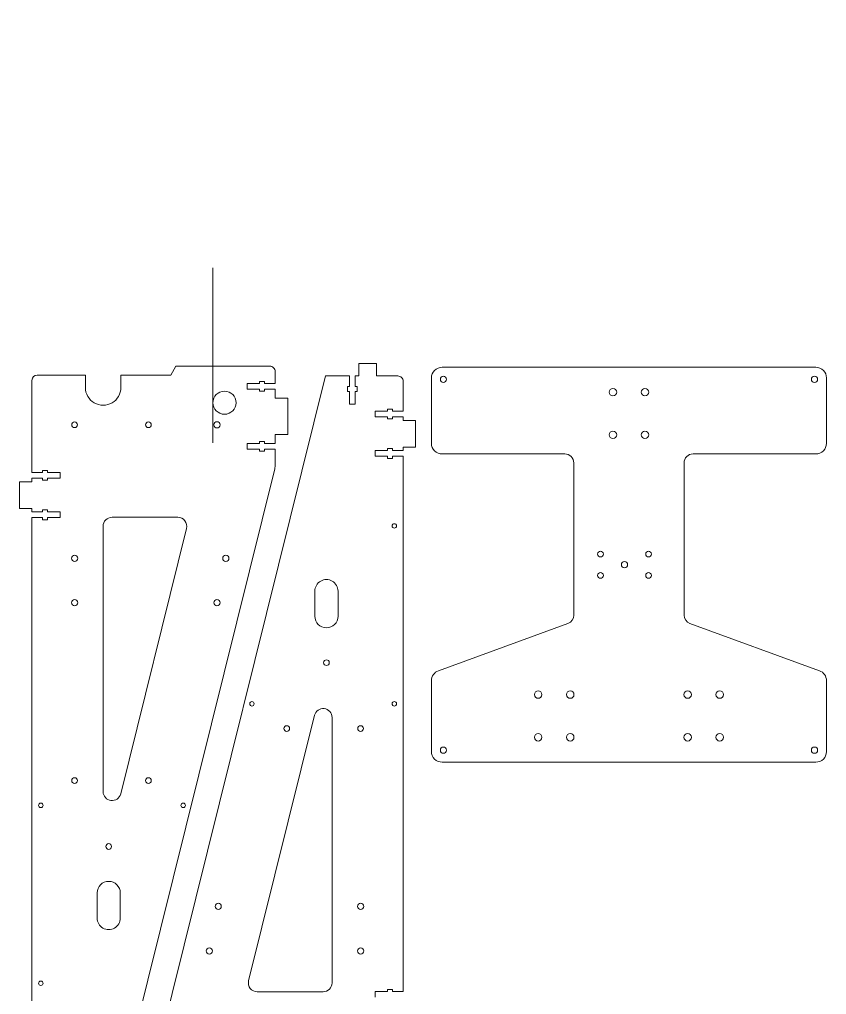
# Model space of a CAD drawing. Header units: millimetres. Extents: x -297 to 156, y -413 to 413.
# Drawn here: x -297 to 156, y -135 to 413 of the extents above; entities that cross this region are included whole.
import ezdxf

# ---------------------------------------------------------------- set-up
doc = ezdxf.new("R2010")
doc.units = ezdxf.units.MM
doc.header["$MEASUREMENT"] = 0
doc.layers.add('Layer 1', color=7, linetype='Continuous')

msp = doc.modelspace()

# ---------------------------------------------------------------- linework, layer by layer
at = {"layer": 'Layer 1', "lineweight": 9}
for points, knots in [([(-188.6184, 197.6033), (-188.6184, 194.0135), (-185.7083, 191.1034), (-182.1184, 191.1033), (-182.1184, 191.1033), (-178.5286, 191.1033), (-175.6184, 194.0135), (-175.6184, 197.6033), (-175.6184, 197.6033), (-175.6184, 201.1932), (-178.5285, 204.1033), (-182.1184, 204.1033), (-182.1184, 204.1033), (-185.7082, 204.1034), (-188.6184, 201.1932), (-188.6184, 197.6034), (-188.6184, 89.9094), (-188.6184, 412.9913), (-188.6184, 197.6033)], [0, 0, 0, 0, 0.2, 0.2, 0.2, 0.2, 0.4, 0.4, 0.4, 0.4, 0.6, 0.6, 0.6, 0.6, 1, 1, 1, 1.0001, 1.0001, 1.0001, 1.0001]), ([(-153.6146, 215.1585), (-153.6146, 215.9542), (-153.9307, 216.7172), (-154.4933, 217.2798), (-154.4933, 217.2798), (-155.0559, 217.8424), (-155.819, 218.1585), (-156.6146, 218.1585)], [0, 0, 0, 0, 0.33333333, 0.33333333, 0.33333333, 0.33333333, 1, 1, 1, 1]), ([(-59.831, 217.5115), (-61.4223, 217.5115), (-62.9485, 216.8794), (-64.0737, 215.7542), (-64.0737, 215.7542), (-65.1989, 214.629), (-65.831, 213.1028), (-65.831, 211.5115)], [0, 0, 0, 0, 0.33333333, 0.33333333, 0.33333333, 0.33333333, 1, 1, 1, 1]), ([(156.169, 211.5115), (156.169, 213.1028), (155.5368, 214.629), (154.4116, 215.7542), (154.4116, 215.7542), (153.2864, 216.8794), (151.7603, 217.5115), (150.169, 217.5115)], [0, 0, 0, 0, 0.33333333, 0.33333333, 0.33333333, 0.33333333, 1, 1, 1, 1]), ([(-81.699, 209.6329), (-81.699, 210.4285), (-82.015, 211.1916), (-82.5776, 211.7542), (-82.5776, 211.7542), (-83.1403, 212.3168), (-83.9033, 212.6329), (-84.699, 212.6329)], [0, 0, 0, 0, 0.33333333, 0.33333333, 0.33333333, 0.33333333, 1, 1, 1, 1]), ([(-57.331, 210.7615), (-57.331, 211.728), (-58.1145, 212.5115), (-59.081, 212.5115), (-59.081, 212.5115), (-60.0475, 212.5115), (-60.831, 211.728), (-60.831, 210.7615), (-60.831, 210.7615), (-60.831, 209.795), (-60.0475, 209.0115), (-59.081, 209.0115), (-59.081, 209.0115), (-58.1145, 209.0115), (-57.331, 209.795), (-57.331, 210.7615)], [0, 0, 0, 0, 0.2, 0.2, 0.2, 0.2, 0.4, 0.4, 0.4, 0.4, 0.6, 0.6, 0.6, 0.6, 1, 1, 1, 1]), ([(151.169, 210.7615), (151.169, 211.728), (150.3855, 212.5115), (149.419, 212.5115), (149.419, 212.5115), (148.4525, 212.5115), (147.669, 211.728), (147.669, 210.7615), (147.669, 210.7615), (147.669, 209.795), (148.4525, 209.0115), (149.419, 209.0115), (149.419, 209.0115), (150.3855, 209.0115), (151.169, 209.795), (151.169, 210.7615)], [0, 0, 0, 0, 0.2, 0.2, 0.2, 0.2, 0.4, 0.4, 0.4, 0.4, 0.6, 0.6, 0.6, 0.6, 1, 1, 1, 1]), ([(-260.3146, 206.1585), (-260.3146, 202.5859), (-258.4086, 199.2846), (-255.3146, 197.4983), (-255.3146, 197.4983), (-252.2206, 195.7119), (-248.4086, 195.7119), (-245.3146, 197.4983), (-245.3146, 197.4983), (-242.2206, 199.2846), (-240.3146, 202.5859), (-240.3146, 206.1585)], [0, 0, 0, 0, 0.25, 0.25, 0.25, 0.25, 0.5, 0.5, 0.5, 0.5, 1, 1, 1, 1]), ([(38.269, 203.5115), (38.269, 204.6713), (37.3288, 205.6115), (36.169, 205.6115), (36.169, 205.6115), (35.0092, 205.6115), (34.069, 204.6713), (34.069, 203.5115), (34.069, 203.5115), (34.069, 202.3517), (35.0092, 201.4115), (36.169, 201.4115), (36.169, 201.4115), (37.3288, 201.4115), (38.269, 202.3517), (38.269, 203.5115)], [0, 0, 0, 0, 0.2, 0.2, 0.2, 0.2, 0.4, 0.4, 0.4, 0.4, 0.6, 0.6, 0.6, 0.6, 1, 1, 1, 1]), ([(56.269, 203.5115), (56.269, 204.6713), (55.3288, 205.6115), (54.169, 205.6115), (54.169, 205.6115), (53.0092, 205.6115), (52.069, 204.6713), (52.069, 203.5115), (52.069, 203.5115), (52.069, 202.3517), (53.0092, 201.4115), (54.169, 201.4115), (54.169, 201.4115), (55.3288, 201.4115), (56.269, 202.3517), (56.269, 203.5115)], [0, 0, 0, 0, 0.2, 0.2, 0.2, 0.2, 0.4, 0.4, 0.4, 0.4, 0.6, 0.6, 0.6, 0.6, 1, 1, 1, 1]), ([(-267.9646, 185.1585), (-267.9646, 184.2749), (-267.2483, 183.5585), (-266.3646, 183.5585), (-266.3646, 183.5585), (-265.481, 183.5585), (-264.7646, 184.2749), (-264.7646, 185.1585), (-264.7646, 185.1585), (-264.7646, 186.0422), (-265.481, 186.7585), (-266.3646, 186.7585), (-266.3646, 186.7585), (-267.2483, 186.7585), (-267.9646, 186.0422), (-267.9646, 185.1585)], [0, 0, 0, 0, 0.2, 0.2, 0.2, 0.2, 0.4, 0.4, 0.4, 0.4, 0.6, 0.6, 0.6, 0.6, 1, 1, 1, 1]), ([(-226.4646, 185.1585), (-226.4646, 184.2749), (-225.7483, 183.5585), (-224.8646, 183.5585), (-224.8646, 183.5585), (-223.981, 183.5585), (-223.2646, 184.2749), (-223.2646, 185.1585), (-223.2646, 185.1585), (-223.2646, 186.0422), (-223.981, 186.7585), (-224.8646, 186.7585), (-224.8646, 186.7585), (-225.7483, 186.7585), (-226.4646, 186.0422), (-226.4646, 185.1585)], [0, 0, 0, 0, 0.2, 0.2, 0.2, 0.2, 0.4, 0.4, 0.4, 0.4, 0.6, 0.6, 0.6, 0.6, 1, 1, 1, 1]), ([(-188.1146, 185.1585), (-188.1146, 184.192), (-187.3311, 183.4085), (-186.3646, 183.4085), (-186.3646, 183.4085), (-185.3981, 183.4085), (-184.6146, 184.192), (-184.6146, 185.1585), (-184.6146, 185.1585), (-184.6146, 186.125), (-185.3981, 186.9085), (-186.3646, 186.9085), (-186.3646, 186.9085), (-187.3311, 186.9085), (-188.1146, 186.125), (-188.1146, 185.1585)], [0, 0, 0, 0, 0.2, 0.2, 0.2, 0.2, 0.4, 0.4, 0.4, 0.4, 0.6, 0.6, 0.6, 0.6, 1, 1, 1, 1]), ([(38.269, 179.5115), (38.269, 180.6713), (37.3288, 181.6115), (36.169, 181.6115), (36.169, 181.6115), (35.0092, 181.6115), (34.069, 180.6713), (34.069, 179.5115), (34.069, 179.5115), (34.069, 178.3517), (35.0092, 177.4115), (36.169, 177.4115), (36.169, 177.4115), (37.3288, 177.4115), (38.269, 178.3517), (38.269, 179.5115)], [0, 0, 0, 0, 0.2, 0.2, 0.2, 0.2, 0.4, 0.4, 0.4, 0.4, 0.6, 0.6, 0.6, 0.6, 1, 1, 1, 1]), ([(56.269, 179.5115), (56.269, 180.6713), (55.3288, 181.6115), (54.169, 181.6115), (54.169, 181.6115), (53.0092, 181.6115), (52.069, 180.6713), (52.069, 179.5115), (52.069, 179.5115), (52.069, 178.3517), (53.0092, 177.4115), (54.169, 177.4115), (54.169, 177.4115), (55.3288, 177.4115), (56.269, 178.3517), (56.269, 179.5115)], [0, 0, 0, 0, 0.2, 0.2, 0.2, 0.2, 0.4, 0.4, 0.4, 0.4, 0.6, 0.6, 0.6, 0.6, 1, 1, 1, 1]), ([(-65.831, 174.7615), (-65.831, 173.1702), (-65.1989, 171.6441), (-64.0737, 170.5189), (-64.0737, 170.5189), (-62.9485, 169.3937), (-61.4223, 168.7615), (-59.831, 168.7615)], [0, 0, 0, 0, 0.33333333, 0.33333333, 0.33333333, 0.33333333, 1, 1, 1, 1]), ([(14.169, 163.7615), (14.169, 165.0876), (13.6422, 166.3594), (12.7045, 167.2971), (12.7045, 167.2971), (11.7668, 168.2347), (10.495, 168.7615), (9.169, 168.7615)], [0, 0, 0, 0, 0.33333333, 0.33333333, 0.33333333, 0.33333333, 1, 1, 1, 1]), ([(81.169, 168.7615), (79.8429, 168.7615), (78.5711, 168.2347), (77.6334, 167.2971), (77.6334, 167.2971), (76.6957, 166.3594), (76.169, 165.0876), (76.169, 163.7615)], [0, 0, 0, 0, 0.33333333, 0.33333333, 0.33333333, 0.33333333, 1, 1, 1, 1]), ([(-203.4374, 126.9545), (-203.067, 128.4474), (-203.4044, 130.0276), (-204.352, 131.2391), (-204.352, 131.2391), (-205.2997, 132.4506), (-206.7522, 133.1585), (-208.2903, 133.1585)], [0, 0, 0, 0, 0.33333333, 0.33333333, 0.33333333, 0.33333333, 1, 1, 1, 1]), ([(-85.449, 128.3381), (-85.449, 129.0284), (-86.0086, 129.5881), (-86.699, 129.5881), (-86.699, 129.5881), (-87.3893, 129.5881), (-87.949, 129.0284), (-87.949, 128.3381), (-87.949, 128.3381), (-87.949, 127.6477), (-87.3893, 127.0881), (-86.699, 127.0881), (-86.699, 127.0881), (-86.0086, 127.0881), (-85.449, 127.6477), (-85.449, 128.3381)], [0, 0, 0, 0, 0.2, 0.2, 0.2, 0.2, 0.4, 0.4, 0.4, 0.4, 0.6, 0.6, 0.6, 0.6, 1, 1, 1, 1]), ([(-268.1146, 110.1585), (-268.1146, 109.192), (-267.3311, 108.4085), (-266.3646, 108.4085), (-266.3646, 108.4085), (-265.3981, 108.4085), (-264.6146, 109.192), (-264.6146, 110.1585), (-264.6146, 110.1585), (-264.6146, 111.125), (-265.3981, 111.9085), (-266.3646, 111.9085), (-266.3646, 111.9085), (-267.3311, 111.9085), (-268.1146, 111.125), (-268.1146, 110.1585)], [0, 0, 0, 0, 0.2, 0.2, 0.2, 0.2, 0.4, 0.4, 0.4, 0.4, 0.6, 0.6, 0.6, 0.6, 1, 1, 1, 1]), ([(-183.1146, 110.1585), (-183.1146, 109.192), (-182.3311, 108.4085), (-181.3646, 108.4085), (-181.3646, 108.4085), (-180.3981, 108.4085), (-179.6146, 109.192), (-179.6146, 110.1585), (-179.6146, 110.1585), (-179.6146, 111.125), (-180.3981, 111.9085), (-181.3646, 111.9085), (-181.3646, 111.9085), (-182.3311, 111.9085), (-183.1146, 111.125), (-183.1146, 110.1585)], [0, 0, 0, 0, 0.2, 0.2, 0.2, 0.2, 0.4, 0.4, 0.4, 0.4, 0.6, 0.6, 0.6, 0.6, 1, 1, 1, 1]), ([(30.769, 112.5115), (30.769, 113.3952), (30.0526, 114.1115), (29.169, 114.1115), (29.169, 114.1115), (28.2853, 114.1115), (27.569, 113.3952), (27.569, 112.5115), (27.569, 112.5115), (27.569, 111.6279), (28.2853, 110.9115), (29.169, 110.9115), (29.169, 110.9115), (30.0526, 110.9115), (30.769, 111.6279), (30.769, 112.5115)], [0, 0, 0, 0, 0.2, 0.2, 0.2, 0.2, 0.4, 0.4, 0.4, 0.4, 0.6, 0.6, 0.6, 0.6, 1, 1, 1, 1]), ([(57.769, 112.5115), (57.769, 113.3952), (57.0526, 114.1115), (56.169, 114.1115), (56.169, 114.1115), (55.2853, 114.1115), (54.569, 113.3952), (54.569, 112.5115), (54.569, 112.5115), (54.569, 111.6279), (55.2853, 110.9115), (56.169, 110.9115), (56.169, 110.9115), (57.0526, 110.9115), (57.769, 111.6279), (57.769, 112.5115)], [0, 0, 0, 0, 0.2, 0.2, 0.2, 0.2, 0.4, 0.4, 0.4, 0.4, 0.6, 0.6, 0.6, 0.6, 1, 1, 1, 1]), ([(44.419, 106.5115), (44.419, 107.478), (43.6355, 108.2615), (42.669, 108.2615), (42.669, 108.2615), (41.7025, 108.2615), (40.919, 107.478), (40.919, 106.5115), (40.919, 106.5115), (40.919, 105.545), (41.7025, 104.7615), (42.669, 104.7615), (42.669, 104.7615), (43.6355, 104.7615), (44.419, 105.545), (44.419, 106.5115)], [0, 0, 0, 0, 0.2, 0.2, 0.2, 0.2, 0.4, 0.4, 0.4, 0.4, 0.6, 0.6, 0.6, 0.6, 1, 1, 1, 1]), ([(30.769, 100.5115), (30.769, 101.3952), (30.0526, 102.1115), (29.169, 102.1115), (29.169, 102.1115), (28.2853, 102.1115), (27.569, 101.3952), (27.569, 100.5115), (27.569, 100.5115), (27.569, 99.6279), (28.2853, 98.9115), (29.169, 98.9115), (29.169, 98.9115), (30.0526, 98.9115), (30.769, 99.6279), (30.769, 100.5115)], [0, 0, 0, 0, 0.2, 0.2, 0.2, 0.2, 0.4, 0.4, 0.4, 0.4, 0.6, 0.6, 0.6, 0.6, 1, 1, 1, 1]), ([(57.769, 100.5115), (57.769, 101.3952), (57.0526, 102.1115), (56.169, 102.1115), (56.169, 102.1115), (55.2853, 102.1115), (54.569, 101.3952), (54.569, 100.5115), (54.569, 100.5115), (54.569, 99.6279), (55.2853, 98.9115), (56.169, 98.9115), (56.169, 98.9115), (57.0526, 98.9115), (57.769, 99.6279), (57.769, 100.5115)], [0, 0, 0, 0, 0.2, 0.2, 0.2, 0.2, 0.4, 0.4, 0.4, 0.4, 0.6, 0.6, 0.6, 0.6, 1, 1, 1, 1]), ([(-118.326, 91.6793), (-118.326, 94.0015), (-119.5648, 96.1473), (-121.576, 97.3085), (-121.576, 97.3085), (-123.5871, 98.4696), (-126.0648, 98.4696), (-128.076, 97.3085), (-128.076, 97.3085), (-130.0871, 96.1473), (-131.326, 94.0015), (-131.326, 91.6793)], [0, 0, 0, 0, 0.25, 0.25, 0.25, 0.25, 0.5, 0.5, 0.5, 0.5, 1, 1, 1, 1]), ([(-268.1146, 85.1585), (-268.1146, 84.192), (-267.3311, 83.4085), (-266.3646, 83.4085), (-266.3646, 83.4085), (-265.3981, 83.4085), (-264.6146, 84.192), (-264.6146, 85.1585), (-264.6146, 85.1585), (-264.6146, 86.125), (-265.3981, 86.9085), (-266.3646, 86.9085), (-266.3646, 86.9085), (-267.3311, 86.9085), (-268.1146, 86.125), (-268.1146, 85.1585)], [0, 0, 0, 0, 0.2, 0.2, 0.2, 0.2, 0.4, 0.4, 0.4, 0.4, 0.6, 0.6, 0.6, 0.6, 1, 1, 1, 1]), ([(-188.1146, 85.1585), (-188.1146, 84.192), (-187.3311, 83.4085), (-186.3646, 83.4085), (-186.3646, 83.4085), (-185.3981, 83.4085), (-184.6146, 84.192), (-184.6146, 85.1585), (-184.6146, 85.1585), (-184.6146, 86.125), (-185.3981, 86.9085), (-186.3646, 86.9085), (-186.3646, 86.9085), (-187.3311, 86.9085), (-188.1146, 86.125), (-188.1146, 85.1585)], [0, 0, 0, 0, 0.2, 0.2, 0.2, 0.2, 0.4, 0.4, 0.4, 0.4, 0.6, 0.6, 0.6, 0.6, 1, 1, 1, 1]), ([(-131.326, 77.5538), (-131.326, 73.9639), (-128.4158, 71.0538), (-124.826, 71.0538), (-124.826, 71.0538), (-121.2361, 71.0538), (-118.326, 73.9639), (-118.326, 77.5537)], [0, 0, 0, 0, 0.33333333, 0.33333333, 0.33333333, 0.33333333, 1, 1, 1, 1]), ([(-123.226, 51.4593), (-123.226, 52.343), (-123.9423, 53.0593), (-124.826, 53.0593), (-124.826, 53.0593), (-125.7096, 53.0593), (-126.426, 52.343), (-126.426, 51.4593), (-126.426, 51.4593), (-126.426, 50.5757), (-125.7096, 49.8593), (-124.826, 49.8593), (-124.826, 49.8593), (-123.9423, 49.8593), (-123.226, 50.5756), (-123.226, 51.4593)], [0, 0, 0, 0, 0.2, 0.2, 0.2, 0.2, 0.4, 0.4, 0.4, 0.4, 0.6, 0.6, 0.6, 0.6, 1, 1, 1, 1]), ([(-3.731, 33.5115), (-3.731, 34.6713), (-4.6712, 35.6115), (-5.831, 35.6115), (-5.831, 35.6115), (-6.9908, 35.6115), (-7.931, 34.6713), (-7.931, 33.5115), (-7.931, 33.5115), (-7.931, 32.3517), (-6.9908, 31.4115), (-5.831, 31.4115), (-5.831, 31.4115), (-4.6712, 31.4115), (-3.731, 32.3517), (-3.731, 33.5115)], [0, 0, 0, 0, 0.2, 0.2, 0.2, 0.2, 0.4, 0.4, 0.4, 0.4, 0.6, 0.6, 0.6, 0.6, 1, 1, 1, 1]), ([(14.269, 33.5115), (14.269, 34.6713), (13.3288, 35.6115), (12.169, 35.6115), (12.169, 35.6115), (11.0092, 35.6115), (10.069, 34.6713), (10.069, 33.5115), (10.069, 33.5115), (10.069, 32.3517), (11.0092, 31.4115), (12.169, 31.4115), (12.169, 31.4115), (13.3288, 31.4115), (14.269, 32.3517), (14.269, 33.5115)], [0, 0, 0, 0, 0.2, 0.2, 0.2, 0.2, 0.4, 0.4, 0.4, 0.4, 0.6, 0.6, 0.6, 0.6, 1, 1, 1, 1]), ([(80.269, 33.5115), (80.269, 34.6713), (79.3288, 35.6115), (78.169, 35.6115), (78.169, 35.6115), (77.0092, 35.6115), (76.069, 34.6713), (76.069, 33.5115), (76.069, 33.5115), (76.069, 32.3517), (77.0092, 31.4115), (78.169, 31.4115), (78.169, 31.4115), (79.3288, 31.4115), (80.269, 32.3517), (80.269, 33.5115)], [0, 0, 0, 0, 0.2, 0.2, 0.2, 0.2, 0.4, 0.4, 0.4, 0.4, 0.6, 0.6, 0.6, 0.6, 1, 1, 1, 1]), ([(98.269, 33.5115), (98.269, 34.6713), (97.3288, 35.6115), (96.169, 35.6115), (96.169, 35.6115), (95.0092, 35.6115), (94.069, 34.6713), (94.069, 33.5115), (94.069, 33.5115), (94.069, 32.3517), (95.0092, 31.4115), (96.169, 31.4115), (96.169, 31.4115), (97.3288, 31.4115), (98.269, 32.3517), (98.269, 33.5115)], [0, 0, 0, 0, 0.2, 0.2, 0.2, 0.2, 0.4, 0.4, 0.4, 0.4, 0.6, 0.6, 0.6, 0.6, 1, 1, 1, 1]), ([(-165.449, 28.3381), (-165.449, 29.0284), (-166.0086, 29.5881), (-166.699, 29.5881), (-166.699, 29.5881), (-167.3893, 29.5881), (-167.949, 29.0284), (-167.949, 28.3381), (-167.949, 28.3381), (-167.949, 27.6477), (-167.3893, 27.0881), (-166.699, 27.0881), (-166.699, 27.0881), (-166.0086, 27.0881), (-165.449, 27.6477), (-165.449, 28.3381)], [0, 0, 0, 0, 0.2, 0.2, 0.2, 0.2, 0.4, 0.4, 0.4, 0.4, 0.6, 0.6, 0.6, 0.6, 1, 1, 1, 1]), ([(-85.449, 28.3381), (-85.449, 29.0284), (-86.0086, 29.5881), (-86.699, 29.5881), (-86.699, 29.5881), (-87.3893, 29.5881), (-87.949, 29.0284), (-87.949, 28.3381), (-87.949, 28.3381), (-87.949, 27.6477), (-87.3893, 27.0881), (-86.699, 27.0881), (-86.699, 27.0881), (-86.0086, 27.0881), (-85.449, 27.6477), (-85.449, 28.3381)], [0, 0, 0, 0, 0.2, 0.2, 0.2, 0.2, 0.4, 0.4, 0.4, 0.4, 0.6, 0.6, 0.6, 0.6, 1, 1, 1, 1]), ([(-121.699, 20.6641), (-121.699, 23.191), (-123.5843, 25.3207), (-126.0925, 25.6272), (-126.0925, 25.6272), (-128.6007, 25.9337), (-130.9434, 24.3206), (-131.5518, 21.8681)], [0, 0, 0, 0, 0.33333333, 0.33333333, 0.33333333, 0.33333333, 1, 1, 1, 1]), ([(-145.549, 14.4329), (-145.549, 15.3165), (-146.2653, 16.0329), (-147.149, 16.0329), (-147.149, 16.0329), (-148.0326, 16.0329), (-148.749, 15.3165), (-148.749, 14.4329), (-148.749, 14.4329), (-148.749, 13.5492), (-148.0326, 12.8329), (-147.149, 12.8329), (-147.149, 12.8329), (-146.2653, 12.8329), (-145.549, 13.5492), (-145.549, 14.4329)], [0, 0, 0, 0, 0.2, 0.2, 0.2, 0.2, 0.4, 0.4, 0.4, 0.4, 0.6, 0.6, 0.6, 0.6, 1, 1, 1, 1]), ([(-104.049, 14.4329), (-104.049, 15.3165), (-104.7653, 16.0329), (-105.649, 16.0329), (-105.649, 16.0329), (-106.5326, 16.0329), (-107.249, 15.3165), (-107.249, 14.4329), (-107.249, 14.4329), (-107.249, 13.5492), (-106.5326, 12.8329), (-105.649, 12.8329), (-105.649, 12.8329), (-104.7653, 12.8329), (-104.049, 13.5492), (-104.049, 14.4329)], [0, 0, 0, 0, 0.2, 0.2, 0.2, 0.2, 0.4, 0.4, 0.4, 0.4, 0.6, 0.6, 0.6, 0.6, 1, 1, 1, 1]), ([(-3.731, 9.5115), (-3.731, 10.6713), (-4.6712, 11.6115), (-5.831, 11.6115), (-5.831, 11.6115), (-6.9908, 11.6115), (-7.931, 10.6713), (-7.931, 9.5115), (-7.931, 9.5115), (-7.931, 8.3517), (-6.9908, 7.4115), (-5.831, 7.4115), (-5.831, 7.4115), (-4.6712, 7.4115), (-3.731, 8.3517), (-3.731, 9.5115)], [0, 0, 0, 0, 0.2, 0.2, 0.2, 0.2, 0.4, 0.4, 0.4, 0.4, 0.6, 0.6, 0.6, 0.6, 1, 1, 1, 1]), ([(14.269, 9.5115), (14.269, 10.6713), (13.3288, 11.6115), (12.169, 11.6115), (12.169, 11.6115), (11.0092, 11.6115), (10.069, 10.6713), (10.069, 9.5115), (10.069, 9.5115), (10.069, 8.3517), (11.0092, 7.4115), (12.169, 7.4115), (12.169, 7.4115), (13.3288, 7.4115), (14.269, 8.3517), (14.269, 9.5115)], [0, 0, 0, 0, 0.2, 0.2, 0.2, 0.2, 0.4, 0.4, 0.4, 0.4, 0.6, 0.6, 0.6, 0.6, 1, 1, 1, 1]), ([(80.269, 9.5115), (80.269, 10.6713), (79.3288, 11.6115), (78.169, 11.6115), (78.169, 11.6115), (77.0092, 11.6115), (76.069, 10.6713), (76.069, 9.5115), (76.069, 9.5115), (76.069, 8.3517), (77.0092, 7.4115), (78.169, 7.4115), (78.169, 7.4115), (79.3288, 7.4115), (80.269, 8.3517), (80.269, 9.5115)], [0, 0, 0, 0, 0.2, 0.2, 0.2, 0.2, 0.4, 0.4, 0.4, 0.4, 0.6, 0.6, 0.6, 0.6, 1, 1, 1, 1]), ([(98.269, 9.5115), (98.269, 10.6713), (97.3288, 11.6115), (96.169, 11.6115), (96.169, 11.6115), (95.0092, 11.6115), (94.069, 10.6713), (94.069, 9.5115), (94.069, 9.5115), (94.069, 8.3517), (95.0092, 7.4115), (96.169, 7.4115), (96.169, 7.4115), (97.3288, 7.4115), (98.269, 8.3517), (98.269, 9.5115)], [0, 0, 0, 0, 0.2, 0.2, 0.2, 0.2, 0.4, 0.4, 0.4, 0.4, 0.6, 0.6, 0.6, 0.6, 1, 1, 1, 1]), ([(-65.831, 1.5115), (-65.831, -0.0798), (-65.1989, -1.6059), (-64.0737, -2.7311), (-64.0737, -2.7311), (-62.9485, -3.8563), (-61.4223, -4.4885), (-59.831, -4.4885)], [0, 0, 0, 0, 0.33333333, 0.33333333, 0.33333333, 0.33333333, 1, 1, 1, 1]), ([(-57.331, 2.2615), (-57.331, 3.228), (-58.1145, 4.0115), (-59.081, 4.0115), (-59.081, 4.0115), (-60.0475, 4.0115), (-60.831, 3.228), (-60.831, 2.2615), (-60.831, 2.2615), (-60.831, 1.295), (-60.0475, 0.5115), (-59.081, 0.5115), (-59.081, 0.5115), (-58.1145, 0.5115), (-57.331, 1.295), (-57.331, 2.2615)], [0, 0, 0, 0, 0.2, 0.2, 0.2, 0.2, 0.4, 0.4, 0.4, 0.4, 0.6, 0.6, 0.6, 0.6, 1, 1, 1, 1]), ([(151.169, 2.2615), (151.169, 3.228), (150.3855, 4.0115), (149.419, 4.0115), (149.419, 4.0115), (148.4525, 4.0115), (147.669, 3.228), (147.669, 2.2615), (147.669, 2.2615), (147.669, 1.295), (148.4525, 0.5115), (149.419, 0.5115), (149.419, 0.5115), (150.3855, 0.5115), (151.169, 1.295), (151.169, 2.2615)], [0, 0, 0, 0, 0.2, 0.2, 0.2, 0.2, 0.4, 0.4, 0.4, 0.4, 0.6, 0.6, 0.6, 0.6, 1, 1, 1, 1]), ([(-267.9646, -14.8415), (-267.9646, -15.7251), (-267.2483, -16.4415), (-266.3646, -16.4415), (-266.3646, -16.4415), (-265.481, -16.4415), (-264.7646, -15.7251), (-264.7646, -14.8415), (-264.7646, -14.8415), (-264.7646, -13.9578), (-265.481, -13.2415), (-266.3646, -13.2415), (-266.3646, -13.2415), (-267.2483, -13.2415), (-267.9646, -13.9578), (-267.9646, -14.8415)], [0, 0, 0, 0, 0.2, 0.2, 0.2, 0.2, 0.4, 0.4, 0.4, 0.4, 0.6, 0.6, 0.6, 0.6, 1, 1, 1, 1]), ([(-226.4646, -14.8415), (-226.4646, -15.7251), (-225.7483, -16.4415), (-224.8646, -16.4415), (-224.8646, -16.4415), (-223.981, -16.4415), (-223.2646, -15.7251), (-223.2646, -14.8415), (-223.2646, -14.8415), (-223.2646, -13.9578), (-223.981, -13.2415), (-224.8646, -13.2415), (-224.8646, -13.2415), (-225.7483, -13.2415), (-226.4646, -13.9578), (-226.4646, -14.8415)], [0, 0, 0, 0, 0.2, 0.2, 0.2, 0.2, 0.4, 0.4, 0.4, 0.4, 0.6, 0.6, 0.6, 0.6, 1, 1, 1, 1]), ([(-250.3146, -21.0727), (-250.3146, -23.5996), (-248.4293, -25.7293), (-245.9211, -26.0358), (-245.9211, -26.0358), (-243.4129, -26.3423), (-241.0702, -24.7292), (-240.4618, -22.2767)], [0, 0, 0, 0, 0.33333333, 0.33333333, 0.33333333, 0.33333333, 1, 1, 1, 1]), ([(-286.5646, -28.7467), (-286.5646, -29.437), (-286.005, -29.9967), (-285.3146, -29.9967), (-285.3146, -29.9967), (-284.6243, -29.9967), (-284.0646, -29.437), (-284.0646, -28.7467), (-284.0646, -28.7467), (-284.0646, -28.0563), (-284.6243, -27.4967), (-285.3146, -27.4967), (-285.3146, -27.4967), (-286.005, -27.4967), (-286.5646, -28.0563), (-286.5646, -28.7467)], [0, 0, 0, 0, 0.2, 0.2, 0.2, 0.2, 0.4, 0.4, 0.4, 0.4, 0.6, 0.6, 0.6, 0.6, 1, 1, 1, 1]), ([(-206.5646, -28.7467), (-206.5646, -29.437), (-206.005, -29.9967), (-205.3146, -29.9967), (-205.3146, -29.9967), (-204.6243, -29.9967), (-204.0646, -29.437), (-204.0646, -28.7467), (-204.0646, -28.7467), (-204.0646, -28.0563), (-204.6243, -27.4967), (-205.3146, -27.4967), (-205.3146, -27.4967), (-206.005, -27.4967), (-206.5646, -28.0563), (-206.5646, -28.7467)], [0, 0, 0, 0, 0.2, 0.2, 0.2, 0.2, 0.4, 0.4, 0.4, 0.4, 0.6, 0.6, 0.6, 0.6, 1, 1, 1, 1]), ([(-248.7876, -51.8679), (-248.7876, -52.7516), (-248.0713, -53.4679), (-247.1876, -53.4679), (-247.1876, -53.4679), (-246.304, -53.4679), (-245.5876, -52.7516), (-245.5876, -51.8679), (-245.5876, -51.8679), (-245.5876, -50.9843), (-246.304, -50.2679), (-247.1876, -50.2679), (-247.1876, -50.2679), (-248.0713, -50.2679), (-248.7876, -50.9842), (-248.7876, -51.8679)], [0, 0, 0, 0, 0.2, 0.2, 0.2, 0.2, 0.4, 0.4, 0.4, 0.4, 0.6, 0.6, 0.6, 0.6, 1, 1, 1, 1]), ([(-240.6876, -77.9624), (-240.6876, -74.3725), (-243.5978, -71.4624), (-247.1876, -71.4624), (-247.1876, -71.4624), (-250.7775, -71.4624), (-253.6876, -74.3725), (-253.6876, -77.9623)], [0, 0, 0, 0, 0.33333333, 0.33333333, 0.33333333, 0.33333333, 1, 1, 1, 1]), ([(-183.899, -85.5671), (-183.899, -84.6006), (-184.6825, -83.8171), (-185.649, -83.8171), (-185.649, -83.8171), (-186.6155, -83.8171), (-187.399, -84.6006), (-187.399, -85.5671), (-187.399, -85.5671), (-187.399, -86.5336), (-186.6155, -87.3171), (-185.649, -87.3171), (-185.649, -87.3171), (-184.6825, -87.3171), (-183.899, -86.5336), (-183.899, -85.5671)], [0, 0, 0, 0, 0.2, 0.2, 0.2, 0.2, 0.4, 0.4, 0.4, 0.4, 0.6, 0.6, 0.6, 0.6, 1, 1, 1, 1]), ([(-103.899, -85.5671), (-103.899, -84.6006), (-104.6825, -83.8171), (-105.649, -83.8171), (-105.649, -83.8171), (-106.6155, -83.8171), (-107.399, -84.6006), (-107.399, -85.5671), (-107.399, -85.5671), (-107.399, -86.5336), (-106.6155, -87.3171), (-105.649, -87.3171), (-105.649, -87.3171), (-104.6825, -87.3171), (-103.899, -86.5336), (-103.899, -85.5671)], [0, 0, 0, 0, 0.2, 0.2, 0.2, 0.2, 0.4, 0.4, 0.4, 0.4, 0.6, 0.6, 0.6, 0.6, 1, 1, 1, 1]), ([(-253.6876, -92.0879), (-253.6876, -94.4101), (-252.4488, -96.5559), (-250.4376, -97.7171), (-250.4376, -97.7171), (-248.4265, -98.8782), (-245.9488, -98.8782), (-243.9376, -97.7171), (-243.9376, -97.7171), (-241.9265, -96.5559), (-240.6876, -94.4101), (-240.6876, -92.0879)], [0, 0, 0, 0, 0.25, 0.25, 0.25, 0.25, 0.5, 0.5, 0.5, 0.5, 1, 1, 1, 1]), ([(-183.3952, -198.0119), (-183.3952, -194.4221), (-186.3053, -191.512), (-189.8952, -191.5119), (-189.8952, -191.5119), (-193.485, -191.5119), (-196.3952, -194.4221), (-196.3952, -198.0119), (-196.3952, -198.0119), (-196.3952, -201.6018), (-193.4851, -204.5119), (-189.8952, -204.5119), (-189.8952, -204.5119), (-186.3054, -204.512), (-183.3952, -201.6018), (-183.3952, -198.012), (-183.3952, -90.318), (-183.3952, -413.3999), (-183.3952, -198.0119)], [0, 0, 0, 0, 0.2, 0.2, 0.2, 0.2, 0.4, 0.4, 0.4, 0.4, 0.6, 0.6, 0.6, 0.6, 1, 1, 1, 1.0001, 1.0001, 1.0001, 1.0001]), ([(-188.899, -110.5671), (-188.899, -109.6006), (-189.6825, -108.8171), (-190.649, -108.8171), (-190.649, -108.8171), (-191.6155, -108.8171), (-192.399, -109.6006), (-192.399, -110.5671), (-192.399, -110.5671), (-192.399, -111.5336), (-191.6155, -112.3171), (-190.649, -112.3171), (-190.649, -112.3171), (-189.6825, -112.3171), (-188.899, -111.5336), (-188.899, -110.5671)], [0, 0, 0, 0, 0.2, 0.2, 0.2, 0.2, 0.4, 0.4, 0.4, 0.4, 0.6, 0.6, 0.6, 0.6, 1, 1, 1, 1]), ([(-103.899, -110.5671), (-103.899, -109.6006), (-104.6825, -108.8171), (-105.649, -108.8171), (-105.649, -108.8171), (-106.6155, -108.8171), (-107.399, -109.6006), (-107.399, -110.5671), (-107.399, -110.5671), (-107.399, -111.5336), (-106.6155, -112.3171), (-105.649, -112.3171), (-105.649, -112.3171), (-104.6825, -112.3171), (-103.899, -111.5336), (-103.899, -110.5671)], [0, 0, 0, 0, 0.2, 0.2, 0.2, 0.2, 0.4, 0.4, 0.4, 0.4, 0.6, 0.6, 0.6, 0.6, 1, 1, 1, 1]), ([(-286.5646, -128.7467), (-286.5646, -129.437), (-286.005, -129.9967), (-285.3146, -129.9967), (-285.3146, -129.9967), (-284.6243, -129.9967), (-284.0646, -129.437), (-284.0646, -128.7467), (-284.0646, -128.7467), (-284.0646, -128.0563), (-284.6243, -127.4967), (-285.3146, -127.4967), (-285.3146, -127.4967), (-286.005, -127.4967), (-286.5646, -128.0563), (-286.5646, -128.7467)], [0, 0, 0, 0, 0.2, 0.2, 0.2, 0.2, 0.4, 0.4, 0.4, 0.4, 0.6, 0.6, 0.6, 0.6, 1, 1, 1, 1]), ([(-168.5762, -127.3631), (-168.9466, -128.856), (-168.6092, -130.4362), (-167.6616, -131.6477), (-167.6616, -131.6477), (-166.7139, -132.8592), (-165.2614, -133.5671), (-163.7233, -133.5671)], [0, 0, 0, 0, 0.33333333, 0.33333333, 0.33333333, 0.33333333, 1, 1, 1, 1])]:
    msp.add_open_spline(points, degree=3, knots=knots, dxfattribs=at)
for points in [[(-106.699, 219.6329), (-106.699, 219.6329), (-106.699, 212.6329), (-106.699, 212.6329)], [(-96.699, 219.6329), (-96.699, 219.6329), (-106.699, 219.6329), (-106.699, 219.6329)], [(-96.699, 212.6329), (-96.699, 212.6329), (-96.699, 219.6329), (-96.699, 219.6329)], [(-212.3146, 213.1585), (-212.3146, 213.1585), (-209.4279, 218.1585), (-209.4279, 218.1585)], [(-156.6146, 218.1585), (-156.6146, 218.1585), (-209.4279, 218.1585), (-209.4279, 218.1585)], [(-153.6146, 208.3085), (-153.6146, 208.3085), (-153.6146, 215.1585), (-153.6146, 215.1585)], [(150.169, 217.5115), (150.169, 217.5115), (-59.831, 217.5115), (-59.831, 217.5115)], [(-287.3146, 213.1585), (-288.9715, 213.1585), (-290.3146, 211.8154), (-290.3146, 210.1585)], [(-290.3146, 210.1585), (-290.3146, 210.1585), (-290.3146, 158.3085), (-290.3146, 158.3085)], [(-287.3146, 213.1585), (-287.3146, 213.1585), (-260.3146, 213.1585), (-260.3146, 213.1585)], [(-260.3146, 206.1585), (-260.3146, 206.1585), (-260.3146, 213.1585), (-260.3146, 213.1585)], [(-240.3146, 213.1585), (-240.3146, 213.1585), (-240.3146, 206.1585), (-240.3146, 206.1585)], [(-240.3146, 213.1585), (-240.3146, 213.1585), (-212.3146, 213.1585), (-212.3146, 213.1585)], [(-125.4357, 212.6329), (-125.4357, 212.6329), (-218.1047, -160.8811), (-218.1047, -160.8811)], [(-162.4146, 208.3085), (-162.4146, 208.3085), (-169.4146, 208.3085), (-169.4146, 208.3085)], [(-169.4146, 208.3085), (-169.4146, 208.3085), (-169.4146, 205.1585), (-169.4146, 205.1585)], [(-159.6146, 209.4835), (-159.6146, 209.4835), (-162.4146, 209.4835), (-162.4146, 209.4835)], [(-162.4146, 209.4835), (-162.4146, 209.4835), (-162.4146, 208.3085), (-162.4146, 208.3085)], [(-159.6146, 208.3085), (-159.6146, 208.3085), (-159.6146, 209.4835), (-159.6146, 209.4835)], [(-153.6146, 208.3085), (-153.6146, 208.3085), (-159.6146, 208.3085), (-159.6146, 208.3085)], [(-111.849, 212.6329), (-111.849, 212.6329), (-125.4357, 212.6329), (-125.4357, 212.6329)], [(-111.849, 212.6329), (-111.849, 212.6329), (-111.849, 206.6329), (-111.849, 206.6329)], [(-108.699, 206.6329), (-108.699, 206.6329), (-108.699, 212.6329), (-108.699, 212.6329)], [(-106.699, 212.6329), (-106.699, 212.6329), (-108.699, 212.6329), (-108.699, 212.6329)], [(-84.699, 212.6329), (-84.699, 212.6329), (-96.699, 212.6329), (-96.699, 212.6329)], [(-81.699, 192.7829), (-81.699, 192.7829), (-81.699, 209.6329), (-81.699, 209.6329)], [(-65.831, 211.5115), (-65.831, 211.5115), (-65.831, 174.7615), (-65.831, 174.7615)], [(156.169, 174.7615), (156.169, 174.7615), (156.169, 211.5115), (156.169, 211.5115)], [(-169.4146, 205.1585), (-169.4146, 205.1585), (-162.4146, 205.1585), (-162.4146, 205.1585)], [(-162.4146, 205.1585), (-162.4146, 205.1585), (-162.4146, 203.9835), (-162.4146, 203.9835)], [(-162.4146, 203.9835), (-162.4146, 203.9835), (-159.6146, 203.9835), (-159.6146, 203.9835)], [(-159.6146, 203.9835), (-159.6146, 203.9835), (-159.6146, 205.1585), (-159.6146, 205.1585)], [(-159.6146, 205.1585), (-159.6146, 205.1585), (-153.6146, 205.1585), (-153.6146, 205.1585)], [(-153.6146, 200.1585), (-153.6146, 200.1585), (-153.6146, 205.1585), (-153.6146, 205.1585)], [(-111.849, 206.6329), (-111.849, 206.6329), (-113.024, 206.6329), (-113.024, 206.6329)], [(-113.024, 206.6329), (-113.024, 206.6329), (-113.024, 203.8329), (-113.024, 203.8329)], [(-113.024, 203.8329), (-113.024, 203.8329), (-111.849, 203.8329), (-111.849, 203.8329)], [(-111.849, 203.8329), (-111.849, 203.8329), (-111.849, 196.8329), (-111.849, 196.8329)], [(-107.524, 206.6329), (-107.524, 206.6329), (-108.699, 206.6329), (-108.699, 206.6329)], [(-108.699, 196.8329), (-108.699, 196.8329), (-108.699, 203.8329), (-108.699, 203.8329)], [(-108.699, 203.8329), (-108.699, 203.8329), (-107.524, 203.8329), (-107.524, 203.8329)], [(-107.524, 203.8329), (-107.524, 203.8329), (-107.524, 206.6329), (-107.524, 206.6329)], [(-146.6146, 200.1585), (-146.6146, 200.1585), (-153.6146, 200.1585), (-153.6146, 200.1585)], [(-146.6146, 179.6585), (-146.6146, 179.6585), (-146.6146, 200.1585), (-146.6146, 200.1585)], [(-111.849, 196.8329), (-111.849, 196.8329), (-108.699, 196.8329), (-108.699, 196.8329)], [(-90.499, 192.7829), (-90.499, 192.7829), (-97.499, 192.7829), (-97.499, 192.7829)], [(-97.499, 192.7829), (-97.499, 192.7829), (-97.499, 189.6329), (-97.499, 189.6329)], [(-87.699, 193.9579), (-87.699, 193.9579), (-90.499, 193.9579), (-90.499, 193.9579)], [(-90.499, 193.9579), (-90.499, 193.9579), (-90.499, 192.7829), (-90.499, 192.7829)], [(-87.699, 192.7829), (-87.699, 192.7829), (-87.699, 193.9579), (-87.699, 193.9579)], [(-81.699, 192.7829), (-81.699, 192.7829), (-87.699, 192.7829), (-87.699, 192.7829)], [(-97.499, 189.6329), (-97.499, 189.6329), (-90.499, 189.6329), (-90.499, 189.6329)], [(-90.499, 189.6329), (-90.499, 189.6329), (-90.499, 188.4579), (-90.499, 188.4579)], [(-90.499, 188.4579), (-90.499, 188.4579), (-87.699, 188.4579), (-87.699, 188.4579)], [(-87.699, 188.4579), (-87.699, 188.4579), (-87.699, 189.6329), (-87.699, 189.6329)], [(-87.699, 189.6329), (-87.699, 189.6329), (-81.699, 189.6329), (-81.699, 189.6329)], [(-81.699, 187.6329), (-81.699, 187.6329), (-81.699, 189.6329), (-81.699, 189.6329)], [(-74.699, 187.6329), (-74.699, 187.6329), (-81.699, 187.6329), (-81.699, 187.6329)], [(-74.699, 187.6329), (-74.699, 187.6329), (-74.699, 172.6329), (-74.699, 172.6329)], [(-159.6146, 175.8335), (-159.6146, 175.8335), (-162.4146, 175.8335), (-162.4146, 175.8335)], [(-162.4146, 175.8335), (-162.4146, 175.8335), (-162.4146, 174.6585), (-162.4146, 174.6585)], [(-159.6146, 174.6585), (-159.6146, 174.6585), (-159.6146, 175.8335), (-159.6146, 175.8335)], [(-153.6146, 179.6585), (-153.6146, 179.6585), (-146.6146, 179.6585), (-146.6146, 179.6585)], [(-153.6146, 174.6585), (-153.6146, 174.6585), (-153.6146, 179.6585), (-153.6146, 179.6585)], [(-162.4146, 174.6585), (-162.4146, 174.6585), (-169.4146, 174.6585), (-169.4146, 174.6585)], [(-169.4146, 174.6585), (-169.4146, 174.6585), (-169.4146, 171.5085), (-169.4146, 171.5085)], [(-169.4146, 171.5085), (-169.4146, 171.5085), (-162.4146, 171.5085), (-162.4146, 171.5085)], [(-162.4146, 171.5085), (-162.4146, 171.5085), (-162.4146, 170.3335), (-162.4146, 170.3335)], [(-162.4146, 170.3335), (-162.4146, 170.3335), (-159.6146, 170.3335), (-159.6146, 170.3335)], [(-153.6146, 174.6585), (-153.6146, 174.6585), (-159.6146, 174.6585), (-159.6146, 174.6585)], [(-159.6146, 170.3335), (-159.6146, 170.3335), (-159.6146, 171.5085), (-159.6146, 171.5085)], [(-159.6146, 171.5085), (-159.6146, 171.5085), (-153.6146, 171.5085), (-153.6146, 171.5085)], [(-153.6146, 162.8805), (-153.6146, 162.8805), (-153.6146, 171.5085), (-153.6146, 171.5085)], [(-90.499, 170.6329), (-90.499, 170.6329), (-97.499, 170.6329), (-97.499, 170.6329)], [(-97.499, 170.6329), (-97.499, 170.6329), (-97.499, 167.4829), (-97.499, 167.4829)], [(-87.699, 171.8079), (-87.699, 171.8079), (-90.499, 171.8079), (-90.499, 171.8079)], [(-90.499, 171.8079), (-90.499, 171.8079), (-90.499, 170.6329), (-90.499, 170.6329)], [(-87.699, 170.6329), (-87.699, 170.6329), (-87.699, 171.8079), (-87.699, 171.8079)], [(-81.699, 170.6329), (-81.699, 170.6329), (-87.699, 170.6329), (-87.699, 170.6329)], [(-74.699, 172.6329), (-74.699, 172.6329), (-81.699, 172.6329), (-81.699, 172.6329)], [(-81.699, 170.6329), (-81.699, 170.6329), (-81.699, 172.6329), (-81.699, 172.6329)], [(150.169, 168.7615), (153.4827, 168.7615), (156.1689, 171.4478), (156.169, 174.7615)], [(-97.499, 167.4829), (-97.499, 167.4829), (-90.499, 167.4829), (-90.499, 167.4829)], [(-90.499, 167.4829), (-90.499, 167.4829), (-90.499, 166.3079), (-90.499, 166.3079)], [(-90.499, 166.3079), (-90.499, 166.3079), (-87.699, 166.3079), (-87.699, 166.3079)], [(-87.699, 166.3079), (-87.699, 166.3079), (-87.699, 167.4829), (-87.699, 167.4829)], [(-87.699, 167.4829), (-87.699, 167.4829), (-81.699, 167.4829), (-81.699, 167.4829)], [(-81.699, -133.4171), (-81.699, -133.4171), (-81.699, 167.4829), (-81.699, 167.4829)], [(-59.831, 168.7615), (-59.831, 168.7615), (9.169, 168.7615), (9.169, 168.7615)], [(81.169, 168.7615), (81.169, 168.7615), (150.169, 168.7615), (150.169, 168.7615)], [(-281.5146, 159.4835), (-281.5146, 159.4835), (-284.3146, 159.4835), (-284.3146, 159.4835)], [(-284.3146, 159.4835), (-284.3146, 159.4835), (-284.3146, 158.3085), (-284.3146, 158.3085)], [(-281.5146, 158.3085), (-281.5146, 158.3085), (-281.5146, 159.4835), (-281.5146, 159.4835)], [(-246.5779, -213.0415), (-246.5779, -213.0415), (-153.9089, 160.4725), (-153.9089, 160.4725)], [(-153.9089, 160.4725), (-153.7134, 161.2602), (-153.6146, 162.0689), (-153.6146, 162.8805)], [(14.169, 163.7615), (14.169, 163.7615), (14.169, 78.1302), (14.169, 78.1302)], [(76.169, 78.1302), (76.169, 78.1302), (76.169, 163.7615), (76.169, 163.7615)], [(-284.3146, 158.3085), (-284.3146, 158.3085), (-290.3146, 158.3085), (-290.3146, 158.3085)], [(-290.3146, 155.1585), (-290.3146, 155.1585), (-290.3146, 153.1585), (-290.3146, 153.1585)], [(-290.3146, 155.1585), (-290.3146, 155.1585), (-284.3146, 155.1585), (-284.3146, 155.1585)], [(-284.3146, 155.1585), (-284.3146, 155.1585), (-284.3146, 153.9835), (-284.3146, 153.9835)], [(-284.3146, 153.9835), (-284.3146, 153.9835), (-281.5146, 153.9835), (-281.5146, 153.9835)], [(-274.5146, 158.3085), (-274.5146, 158.3085), (-281.5146, 158.3085), (-281.5146, 158.3085)], [(-281.5146, 153.9835), (-281.5146, 153.9835), (-281.5146, 155.1585), (-281.5146, 155.1585)], [(-281.5146, 155.1585), (-281.5146, 155.1585), (-274.5146, 155.1585), (-274.5146, 155.1585)], [(-274.5146, 155.1585), (-274.5146, 155.1585), (-274.5146, 158.3085), (-274.5146, 158.3085)], [(-297.3146, 138.1585), (-297.3146, 138.1585), (-297.3146, 153.1585), (-297.3146, 153.1585)], [(-297.3146, 153.1585), (-297.3146, 153.1585), (-290.3146, 153.1585), (-290.3146, 153.1585)], [(-297.3146, 138.1585), (-297.3146, 138.1585), (-290.3146, 138.1585), (-290.3146, 138.1585)], [(-290.3146, 138.1585), (-290.3146, 138.1585), (-290.3146, 136.1585), (-290.3146, 136.1585)], [(-281.5146, 137.3335), (-281.5146, 137.3335), (-284.3146, 137.3335), (-284.3146, 137.3335)], [(-284.3146, 137.3335), (-284.3146, 137.3335), (-284.3146, 136.1585), (-284.3146, 136.1585)], [(-281.5146, 136.1585), (-281.5146, 136.1585), (-281.5146, 137.3335), (-281.5146, 137.3335)], [(-284.3146, 136.1585), (-284.3146, 136.1585), (-290.3146, 136.1585), (-290.3146, 136.1585)], [(-290.3146, 133.0085), (-290.3146, 133.0085), (-290.3146, -167.8915), (-290.3146, -167.8915)], [(-290.3146, 133.0085), (-290.3146, 133.0085), (-284.3146, 133.0085), (-284.3146, 133.0085)], [(-284.3146, 133.0085), (-284.3146, 133.0085), (-284.3146, 131.8335), (-284.3146, 131.8335)], [(-284.3146, 131.8335), (-284.3146, 131.8335), (-281.5146, 131.8335), (-281.5146, 131.8335)], [(-274.5146, 136.1585), (-274.5146, 136.1585), (-281.5146, 136.1585), (-281.5146, 136.1585)], [(-281.5146, 131.8335), (-281.5146, 131.8335), (-281.5146, 133.0085), (-281.5146, 133.0085)], [(-281.5146, 133.0085), (-281.5146, 133.0085), (-274.5146, 133.0085), (-274.5146, 133.0085)], [(-274.5146, 133.0085), (-274.5146, 133.0085), (-274.5146, 136.1585), (-274.5146, 136.1585)], [(-245.3146, 133.1585), (-248.0761, 133.1585), (-250.3146, 130.92), (-250.3146, 128.1585)], [(-208.2903, 133.1585), (-208.2903, 133.1585), (-245.3146, 133.1585), (-245.3146, 133.1585)], [(-250.3146, 128.1585), (-250.3146, 128.1585), (-250.3146, -21.0727), (-250.3146, -21.0727)], [(-240.4618, -22.2767), (-240.4618, -22.2767), (-203.4374, 126.9545), (-203.4374, 126.9545)], [(-131.326, 91.6793), (-131.326, 91.6793), (-131.326, 77.5538), (-131.326, 77.5538)], [(-118.326, 77.5538), (-118.326, 77.5538), (-118.326, 91.6793), (-118.326, 91.6793)], [(10.8791, 73.4317), (12.8543, 74.1506), (14.169, 76.0282), (14.169, 78.1302)], [(76.169, 78.1302), (76.169, 76.0282), (77.4836, 74.1506), (79.4589, 73.4317)], [(10.8791, 73.4317), (10.8791, 73.4317), (-61.8832, 46.9484), (-61.8832, 46.9484)], [(152.2211, 46.9484), (152.2211, 46.9484), (79.4589, 73.4317), (79.4589, 73.4317)], [(-61.8832, 46.9484), (-64.2534, 46.0857), (-65.831, 43.8327), (-65.831, 41.3103)], [(156.169, 41.3103), (156.169, 43.8327), (154.5914, 46.0857), (152.2211, 46.9484)], [(-65.831, 41.3103), (-65.831, 41.3103), (-65.831, 1.5115), (-65.831, 1.5115)], [(156.169, 1.5115), (156.169, 1.5115), (156.169, 41.3103), (156.169, 41.3103)], [(-131.5518, 21.8681), (-131.5518, 21.8681), (-168.5762, -127.3631), (-168.5762, -127.3631)], [(-121.699, -128.5671), (-121.699, -128.5671), (-121.699, 20.6641), (-121.699, 20.6641)], [(150.169, -4.4885), (153.4827, -4.4885), (156.1689, -1.8022), (156.169, 1.5115)], [(-59.831, -4.4885), (-59.831, -4.4885), (150.169, -4.4885), (150.169, -4.4885)], [(-253.6876, -77.9624), (-253.6876, -77.9624), (-253.6876, -92.0879), (-253.6876, -92.0879)], [(-240.6876, -92.0879), (-240.6876, -92.0879), (-240.6876, -77.9624), (-240.6876, -77.9624)], [(-126.699, -133.5671), (-123.9375, -133.5671), (-121.699, -131.3286), (-121.699, -128.5671)], [(-163.7233, -133.5671), (-163.7233, -133.5671), (-126.699, -133.5671), (-126.699, -133.5671)], [(-90.499, -133.4171), (-90.499, -133.4171), (-97.499, -133.4171), (-97.499, -133.4171)], [(-97.499, -133.4171), (-97.499, -133.4171), (-97.499, -136.5671), (-97.499, -136.5671)], [(-87.699, -132.2421), (-87.699, -132.2421), (-90.499, -132.2421), (-90.499, -132.2421)], [(-90.499, -132.2421), (-90.499, -132.2421), (-90.499, -133.4171), (-90.499, -133.4171)], [(-87.699, -133.4171), (-87.699, -133.4171), (-87.699, -132.2421), (-87.699, -132.2421)], [(-81.699, -133.4171), (-81.699, -133.4171), (-87.699, -133.4171), (-87.699, -133.4171)]]:
    msp.add_open_spline(points, degree=3, dxfattribs=at)

doc.saveas('drawing.dxf')
